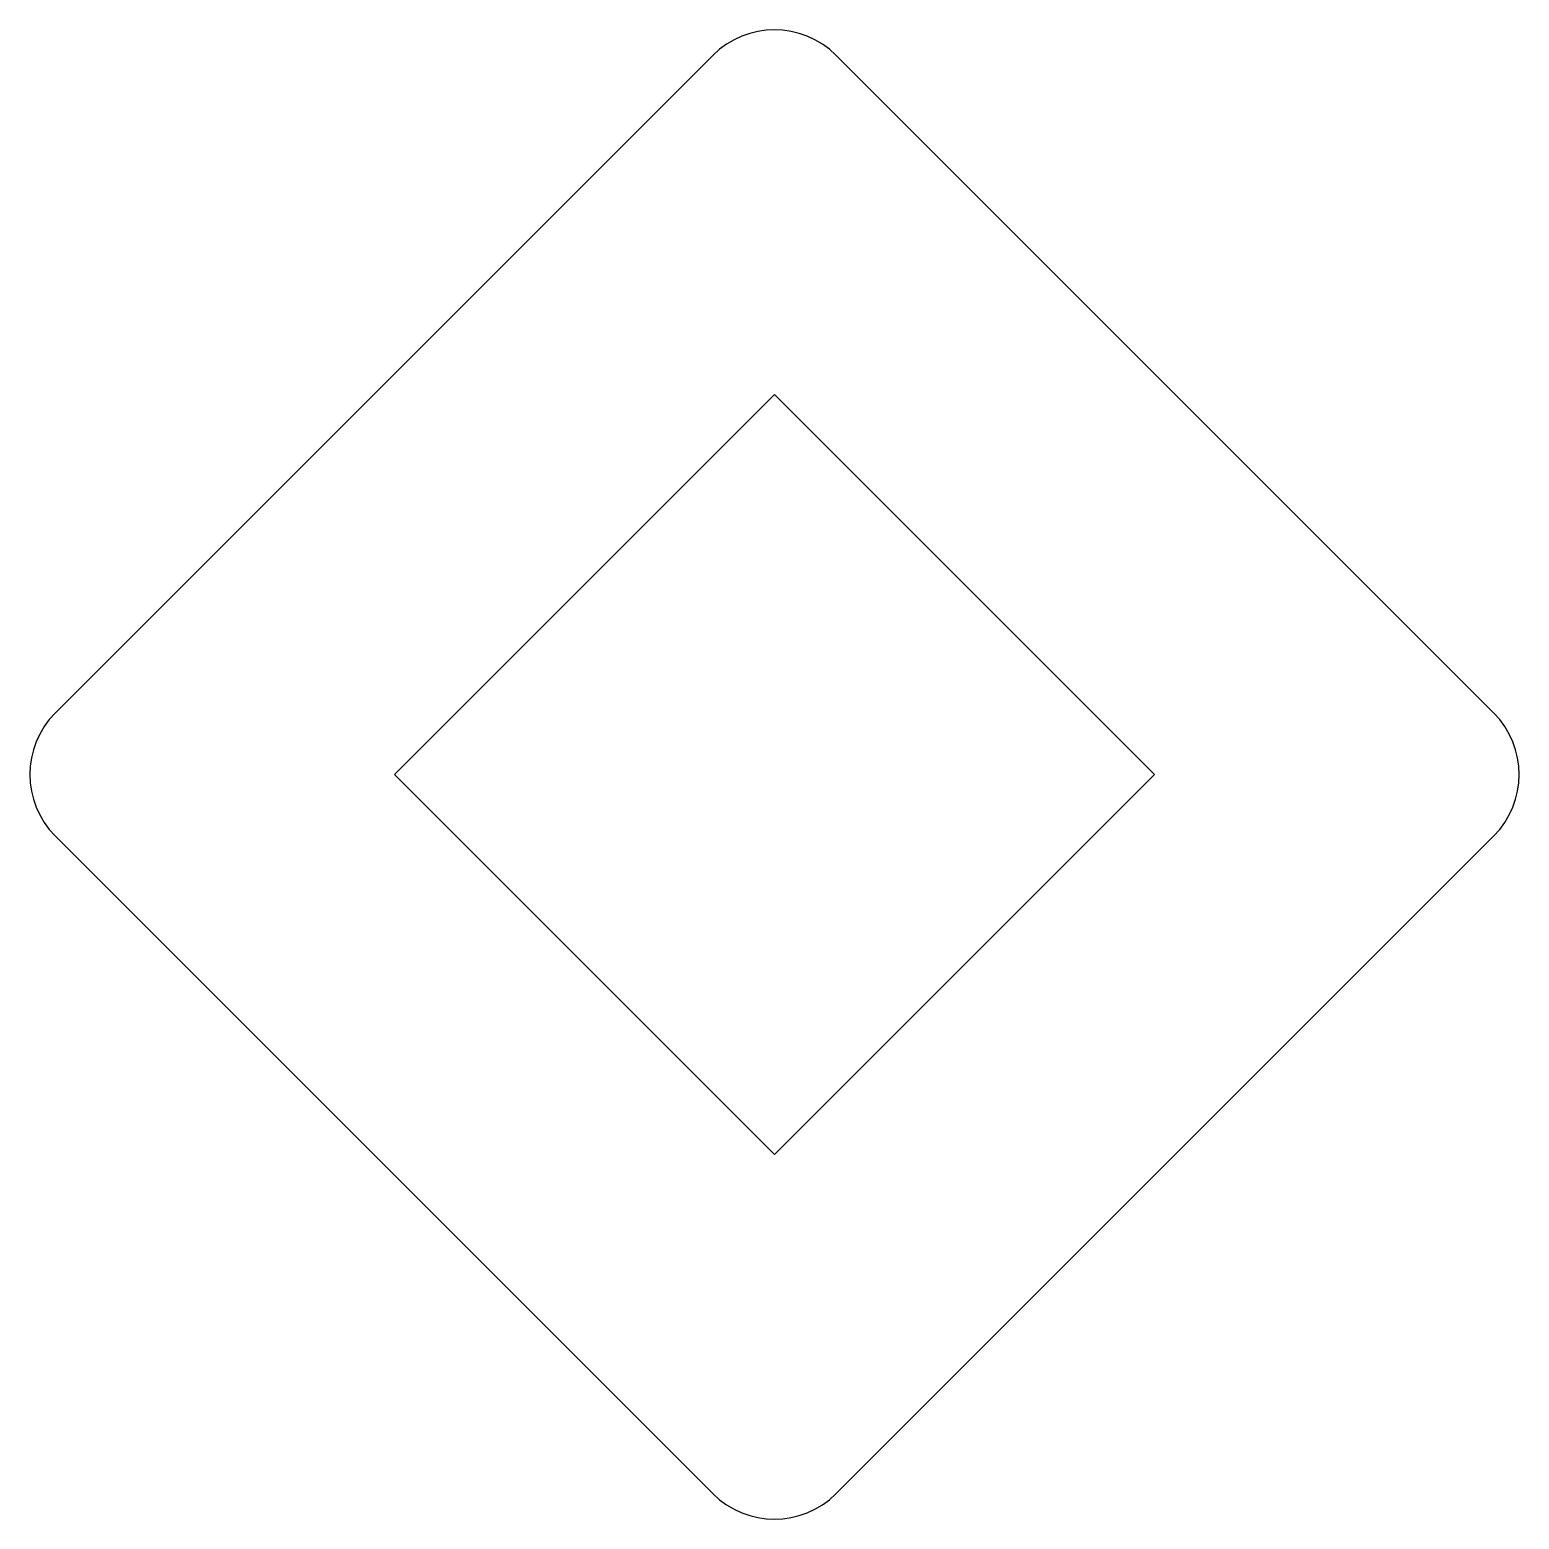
# Model space of a CAD drawing. Header units: millimetres. Extents: x 74.3 to 125.7, y -125.7 to -74.3.
import ezdxf

# ---------------------------------------------------------------- set-up
doc = ezdxf.new("R2010")
doc.units = ezdxf.units.MM

msp = doc.modelspace()

# ---------------------------------------------------------------- linework, layer by layer
for p, q in [((75.181, -97.879), (97.879, -75.181)), ((102.121, -75.181), (124.819, -97.879)), ((100, -86.883), (86.883, -100)), ((113.117, -100), (100, -86.883)), ((86.883, -100), (100, -113.117)), ((100, -113.117), (113.117, -100)), ((97.879, -124.819), (75.181, -102.121)), ((124.819, -102.121), (102.121, -124.819))]:
    msp.add_line(p, q)
for centre, start, end in [((100, -77.302), 45, 135), ((77.302, -100), 135, 225), ((122.698, -100), 315, 45), ((100, -122.698), 225, 315)]:
    msp.add_arc(centre, 3, start, end)

doc.saveas('drawing.dxf')
